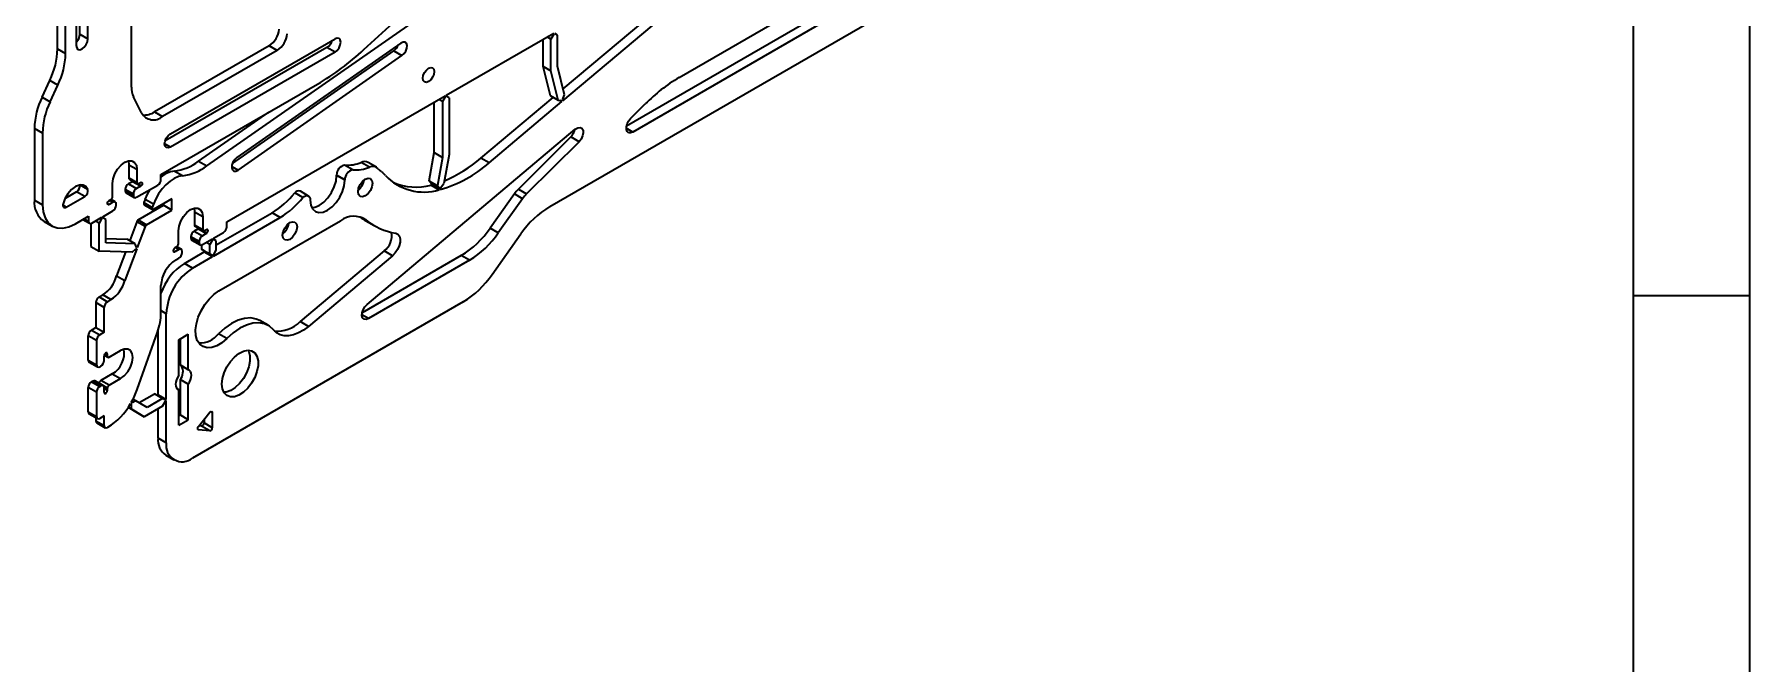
# Model space of a CAD drawing. Header units: millimetres. Extents: x 0 to 415, y 0 to 292.
# Drawn here: x 341.3 to 415, y 82.7 to 109.7 of the extents above; entities that cross this region are included whole.
import ezdxf

# ---------------------------------------------------------------- set-up
doc = ezdxf.new("R2010")
doc.units = ezdxf.units.MM

# ---------------------------------------------------------------- blocks, each defined once
blk = doc.blocks.new('SE65')
at = {"color": 7, "linetype": 'Continuous', "lineweight": 35}
for p, q in [((347.043, 105.375), (347.137, 105.451)), ((346.89, 105.023), (346.909, 105.143)), ((346.909, 104.924), (346.89, 105.023)), ((346.909, 105.143), (346.962, 105.267)), ((346.962, 104.863), (346.909, 104.924)), ((346.962, 105.267), (347.043, 105.375)), ((347.043, 104.847), (346.962, 104.863)), ((347.137, 104.88), (347.043, 104.847))]:
    blk.add_line(p, q, dxfattribs=at)
blk = doc.blocks.new('SE64')
blk.add_blockref('SE65', (0, 0))
blk = doc.blocks.new('SE67')
at = {"color": 7, "linetype": 'Continuous', "lineweight": 35}
for p, q in [((354.307, 109.569), (354.213, 109.536)), ((354.388, 109.553), (354.307, 109.569)), ((354.307, 109.041), (354.388, 109.149)), ((354.441, 109.492), (354.388, 109.553)), ((354.388, 109.149), (354.441, 109.273)), ((354.46, 109.393), (354.441, 109.492)), ((354.441, 109.273), (354.46, 109.393)), ((354.213, 108.964), (354.307, 109.041))]:
    blk.add_line(p, q, dxfattribs=at)
blk = doc.blocks.new('SE66')
blk.add_blockref('SE67', (0, 0))
blk = doc.blocks.new('SE85')
at = {"color": 7, "linetype": 'Continuous', "lineweight": 35}
for p, q in [((343.093, 109.246), (343.112, 109.148)), ((343.112, 109.148), (343.166, 109.086)), ((343.246, 109.07), (343.341, 109.103)), ((343.341, 109.103), (343.436, 109.18)), ((343.436, 109.18), (343.516, 109.288)), ((343.516, 109.288), (343.57, 109.412)), ((343.57, 109.412), (343.588, 109.532)), ((343.166, 109.086), (343.246, 109.07))]:
    blk.add_line(p, q, dxfattribs=at)
blk = doc.blocks.new('SE84')
blk.add_blockref('SE85', (0, 0))
blk = doc.blocks.new('SE93')
at = {"color": 7, "linetype": 'Continuous', "lineweight": 35}
for p, q in [((343.229, 103.255), (343.058, 103.187)), ((343.385, 103.255), (343.229, 103.255)), ((343.509, 103.188), (343.385, 103.255)), ((342.607, 102.667), (342.525, 102.443)), ((342.732, 102.878), (342.607, 102.667)), ((342.887, 103.057), (342.732, 102.878)), ((343.058, 103.187), (342.887, 103.057)), ((343.591, 103.059), (343.509, 103.188))]:
    blk.add_line(p, q, dxfattribs=at)
blk = doc.blocks.new('SE92')
blk.add_blockref('SE93', (0, 0))
blk = doc.blocks.new('SE95')
at = {"color": 7, "linetype": 'Continuous', "lineweight": 35}
for p, q in [((342.525, 102.443), (342.517, 102.401)), ((342.517, 102.401), (342.518, 102.362)), ((342.518, 102.362), (342.527, 102.33)), ((342.527, 102.33), (342.543, 102.305)), ((342.543, 102.305), (342.565, 102.289)), ((342.565, 102.289), (342.593, 102.283)), ((342.593, 102.283), (342.625, 102.288)), ((342.625, 102.288), (342.658, 102.302))]:
    blk.add_line(p, q, dxfattribs=at)
blk = doc.blocks.new('SE94')
blk.add_blockref('SE95', (0, 0))
blk = doc.blocks.new('SE139')
at = {"color": 7, "linetype": 'Continuous', "lineweight": 35}
for p, q in [((351.96, 101.099), (351.984, 101.25)), ((351.984, 100.975), (351.96, 101.099)), ((351.984, 101.25), (352.051, 101.406)), ((352.051, 101.406), (352.152, 101.542)), ((352.152, 101.542), (352.271, 101.638)), ((352.271, 101.638), (352.391, 101.679)), ((352.391, 101.016), (352.271, 100.919)), ((352.391, 101.679), (352.491, 101.66)), ((352.491, 101.152), (352.391, 101.016)), ((352.491, 101.66), (352.559, 101.582)), ((352.559, 101.307), (352.491, 101.152)), ((352.559, 101.582), (352.583, 101.458)), ((352.583, 101.458), (352.559, 101.307)), ((352.051, 100.898), (351.984, 100.975)), ((352.152, 100.878), (352.051, 100.898)), ((352.271, 100.919), (352.152, 100.878))]:
    blk.add_line(p, q, dxfattribs=at)
blk = doc.blocks.new('SE138')
blk.add_blockref('SE139', (0, 0))
blk = doc.blocks.new('SE141')
at = {"color": 7, "linetype": 'Continuous', "lineweight": 35}
for p, q in [((355.224, 103.121), (355.292, 103.276)), ((355.292, 103.276), (355.393, 103.413)), ((355.393, 103.413), (355.512, 103.509)), ((355.512, 103.509), (355.631, 103.55)), ((355.631, 103.55), (355.732, 103.53)), ((355.732, 103.53), (355.799, 103.453)), ((355.799, 103.453), (355.823, 103.329)), ((355.823, 103.329), (355.799, 103.178)), ((355.201, 102.97), (355.224, 103.121)), ((355.224, 102.846), (355.201, 102.97)), ((355.292, 102.768), (355.224, 102.846)), ((355.393, 102.749), (355.292, 102.768)), ((355.512, 102.79), (355.393, 102.749)), ((355.631, 102.886), (355.512, 102.79)), ((355.732, 103.022), (355.631, 102.886)), ((355.799, 103.178), (355.732, 103.022))]:
    blk.add_line(p, q, dxfattribs=at)
blk = doc.blocks.new('SE140')
blk.add_blockref('SE141', (0, 0))
blk = doc.blocks.new('SE147')
at = {"color": 7, "linetype": 'Continuous', "lineweight": 35}
for p, q in [((366.731, 105.755), (366.764, 105.881)), ((366.731, 105.642), (366.731, 105.755)), ((366.764, 105.554), (366.731, 105.642)), ((366.764, 105.881), (366.827, 106.004)), ((366.827, 105.504), (366.764, 105.554)), ((366.827, 106.004), (366.912, 106.11)), ((366.912, 105.496), (366.827, 105.504)), ((367.009, 105.532), (366.912, 105.496))]:
    blk.add_line(p, q, dxfattribs=at)
blk = doc.blocks.new('SE146')
blk.add_blockref('SE147', (0, 0))
blk = doc.blocks.new('SE149')
at = {"color": 7, "linetype": 'Continuous', "lineweight": 35}
for p, q in [((364.538, 105.65), (364.644, 105.716)), ((364.644, 105.716), (364.743, 105.732)), ((364.743, 105.732), (364.823, 105.698)), ((364.823, 105.698), (364.872, 105.617)), ((364.882, 105.501), (364.853, 105.366)), ((364.872, 105.617), (364.882, 105.501)), ((364.788, 105.232), (364.697, 105.117)), ((364.853, 105.366), (364.788, 105.232))]:
    blk.add_line(p, q, dxfattribs=at)
blk = doc.blocks.new('SE148')
blk.add_blockref('SE149', (0, 0))
blk = doc.blocks.new('SE151')
at = {"color": 7, "linetype": 'Continuous', "lineweight": 35}
for p, q in [((355.494, 98.021), (355.588, 98.123)), ((355.37, 97.642), (355.377, 97.764)), ((355.4, 97.545), (355.37, 97.642)), ((355.377, 97.764), (355.42, 97.896)), ((355.462, 97.488), (355.4, 97.545)), ((355.42, 97.896), (355.494, 98.021)), ((355.55, 97.477), (355.462, 97.488)), ((355.651, 97.514), (355.55, 97.477))]:
    blk.add_line(p, q, dxfattribs=at)
blk = doc.blocks.new('SE150')
blk.add_blockref('SE151', (0, 0))
blk = doc.blocks.new('SE163')
at = {"color": 7, "linetype": 'Continuous', "lineweight": 35}
for p, q in [((347.963, 95.285), (347.907, 95.315)), ((348.006, 95.234), (347.963, 95.285)), ((348.032, 95.165), (348.006, 95.234)), ((348.041, 95.08), (348.032, 95.165)), ((347.907, 94.691), (347.963, 94.786)), ((347.963, 94.786), (348.006, 94.886)), ((348.006, 94.886), (348.032, 94.986)), ((348.032, 94.986), (348.041, 95.08))]:
    blk.add_line(p, q, dxfattribs=at)
blk = doc.blocks.new('SE162')
blk.add_blockref('SE163', (0, 0))
blk = doc.blocks.new('SE165')
at = {"color": 7, "linetype": 'Continuous', "lineweight": 35}
for p, q in [((347.371, 94.783), (347.362, 94.689)), ((347.362, 94.689), (347.371, 94.604)), ((347.398, 94.883), (347.371, 94.783)), ((347.371, 94.604), (347.398, 94.535)), ((347.44, 94.984), (347.398, 94.883)), ((347.398, 94.535), (347.44, 94.484)), ((347.497, 95.078), (347.44, 94.984)), ((347.44, 94.484), (347.497, 94.454))]:
    blk.add_line(p, q, dxfattribs=at)
blk = doc.blocks.new('SE164')
blk.add_blockref('SE165', (0, 0))
blk = doc.blocks.new('SE173')
at = {"color": 7, "linetype": 'Continuous', "lineweight": 35}
for p, q in [((356.82, 101.184), (356.913, 101.144)), ((356.913, 101.144), (356.978, 101.06)), ((356.978, 101.06), (357.01, 100.941)), ((356.799, 100.335), (356.684, 100.217)), ((356.897, 100.48), (356.799, 100.335)), ((356.968, 100.638), (356.897, 100.48)), ((357.007, 100.796), (356.968, 100.638)), ((357.01, 100.941), (357.007, 100.796))]:
    blk.add_line(p, q, dxfattribs=at)
blk = doc.blocks.new('SE172')
blk.add_blockref('SE173', (0, 0))
blk = doc.blocks.new('SE175')
at = {"color": 7, "linetype": 'Continuous', "lineweight": 35}
for p, q in [((348.455, 97.848), (348.612, 98.112)), ((348.612, 98.112), (348.798, 98.349)), ((348.798, 98.349), (349.004, 98.548)), ((349.004, 98.548), (349.22, 98.7)), ((348.255, 97.29), (348.334, 97.569)), ((348.334, 97.569), (348.455, 97.848)), ((348.222, 97.023), (348.255, 97.29)), ((348.236, 96.78), (348.222, 97.023)), ((348.296, 96.574), (348.236, 96.78)), ((348.4, 96.414), (348.296, 96.574)), ((349.558, 96.657), (349.347, 96.476)), ((348.543, 96.308), (348.4, 96.414)), ((348.718, 96.26), (348.543, 96.308)), ((348.917, 96.273), (348.718, 96.26)), ((349.13, 96.346), (348.917, 96.273)), ((349.347, 96.476), (349.13, 96.346))]:
    blk.add_line(p, q, dxfattribs=at)
blk = doc.blocks.new('SE174')
blk.add_blockref('SE175', (0, 0))
blk = doc.blocks.new('SE177')
at = {"color": 7, "linetype": 'Continuous', "lineweight": 35}
for p, q in [((350.682, 97.316), (350.404, 97.236)), ((350.943, 97.335), (350.682, 97.316)), ((351.182, 97.291), (350.943, 97.335)), ((349.834, 96.902), (349.558, 96.657)), ((350.119, 97.097), (349.834, 96.902)), ((350.404, 97.236), (350.119, 97.097)), ((351.391, 97.187), (351.182, 97.291)), ((351.565, 97.024), (351.391, 97.187))]:
    blk.add_line(p, q, dxfattribs=at)
blk = doc.blocks.new('SE176')
blk.add_blockref('SE177', (0, 0))
blk = doc.blocks.new('SE179')
at = {"color": 7, "linetype": 'Continuous', "lineweight": 35}
for p, q in [((351.695, 96.899), (351.565, 97.024)), ((351.85, 96.813), (351.695, 96.899)), ((352.027, 96.77), (351.85, 96.813)), ((352.22, 96.769), (352.027, 96.77)), ((352.427, 96.811), (352.22, 96.769)), ((352.641, 96.895), (352.427, 96.811)), ((352.858, 97.019), (352.641, 96.895)), ((353.073, 97.18), (352.858, 97.019))]:
    blk.add_line(p, q, dxfattribs=at)
blk = doc.blocks.new('SE178')
blk.add_blockref('SE179', (0, 0))
blk = doc.blocks.new('SE181')
at = {"color": 7, "linetype": 'Continuous', "lineweight": 35}
for p, q in [((349.716, 95.663), (349.893, 95.861)), ((349.893, 95.861), (350.084, 96.013)), ((350.084, 96.013), (350.279, 96.112)), ((350.279, 96.112), (350.464, 96.149)), ((350.464, 96.149), (350.629, 96.123)), ((350.629, 96.123), (350.762, 96.036)), ((350.762, 96.036), (350.856, 95.893)), ((350.856, 95.893), (350.905, 95.703)), ((349.38, 94.934), (349.452, 95.184)), ((349.452, 95.184), (349.566, 95.433)), ((349.566, 95.433), (349.716, 95.663)), ((350.856, 95.232), (350.762, 94.98)), ((350.905, 95.478), (350.856, 95.232)), ((350.905, 95.703), (350.905, 95.478)), ((349.355, 94.696), (349.38, 94.934)), ((349.38, 94.487), (349.355, 94.696)), ((349.452, 94.319), (349.38, 94.487)), ((350.279, 94.347), (350.084, 94.22)), ((350.464, 94.524), (350.279, 94.347)), ((350.629, 94.739), (350.464, 94.524)), ((350.762, 94.98), (350.629, 94.739)), ((349.566, 94.203), (349.452, 94.319)), ((349.716, 94.146), (349.566, 94.203)), ((349.893, 94.152), (349.716, 94.146)), ((350.084, 94.22), (349.893, 94.152))]:
    blk.add_line(p, q, dxfattribs=at)
blk = doc.blocks.new('SE180')
blk.add_blockref('SE181', (0, 0))
blk = doc.blocks.new('SE187')
at = {"color": 7, "linetype": 'Continuous', "lineweight": 35}
for p, q in [((348.33, 92.856), (348.345, 92.877)), ((348.31, 92.786), (348.312, 92.808)), ((348.312, 92.766), (348.31, 92.786)), ((348.312, 92.808), (348.319, 92.832)), ((348.319, 92.751), (348.312, 92.766)), ((348.319, 92.832), (348.33, 92.856)), ((348.33, 92.74), (348.319, 92.751)), ((348.345, 92.736), (348.33, 92.74))]:
    blk.add_line(p, q, dxfattribs=at)
blk = doc.blocks.new('SE186')
blk.add_blockref('SE187', (0, 0))
blk = doc.blocks.new('SE189')
at = {"color": 7, "linetype": 'Continuous', "lineweight": 35}
for p, q in [((348.835, 93.486), (348.852, 93.504)), ((348.852, 93.504), (348.87, 93.518)), ((348.87, 93.518), (348.889, 93.526)), ((348.889, 93.526), (348.906, 93.527)), ((348.906, 93.527), (348.92, 93.523)), ((348.92, 93.523), (348.931, 93.512)), ((348.931, 93.512), (348.939, 93.497)), ((348.939, 93.497), (348.941, 93.477))]:
    blk.add_line(p, q, dxfattribs=at)
blk = doc.blocks.new('SE188')
blk.add_blockref('SE189', (0, 0))
blk = doc.blocks.new('SE203')
at = {"color": 7, "linetype": 'Continuous', "lineweight": 35}
for p, q in [((357.134, 109.399), (357.038, 109.354)), ((357.219, 109.396), (357.134, 109.399)), ((357.281, 109.346), (357.219, 109.396)), ((357.256, 109.015), (357.301, 109.14)), ((357.309, 109.256), (357.281, 109.346)), ((357.301, 109.14), (357.309, 109.256)), ((357.089, 108.815), (357.181, 108.901)), ((357.181, 108.901), (357.256, 109.015))]:
    blk.add_line(p, q, dxfattribs=at)
blk = doc.blocks.new('SE202')
blk.add_blockref('SE203', (0, 0))
blk = doc.blocks.new('SE205')
at = {"color": 7, "linetype": 'Continuous', "lineweight": 35}
for p, q in [((349.782, 104.114), (349.773, 103.998)), ((349.773, 103.998), (349.801, 103.907)), ((349.827, 104.238), (349.782, 104.114)), ((349.901, 104.352), (349.827, 104.238)), ((349.993, 104.439), (349.901, 104.352)), ((349.801, 103.907), (349.863, 103.857)), ((349.863, 103.857), (349.948, 103.855)), ((349.948, 103.855), (350.044, 103.9))]:
    blk.add_line(p, q, dxfattribs=at)
blk = doc.blocks.new('SE204')
blk.add_blockref('SE205', (0, 0))
blk = doc.blocks.new('SE253')
at = {"color": 7, "linetype": 'Continuous', "lineweight": 35}
for p, q in [((357.985, 107.843), (358.004, 107.964)), ((358.004, 107.745), (357.985, 107.843)), ((358.004, 107.964), (358.058, 108.087)), ((358.058, 107.683), (358.004, 107.745)), ((358.058, 108.087), (358.138, 108.196)), ((358.138, 107.668), (358.058, 107.683)), ((358.138, 108.196), (358.233, 108.272)), ((358.233, 107.7), (358.138, 107.668)), ((358.233, 108.272), (358.327, 108.305)), ((358.327, 107.777), (358.233, 107.7)), ((358.327, 108.305), (358.408, 108.289)), ((358.408, 107.885), (358.327, 107.777)), ((358.408, 108.289), (358.461, 108.228)), ((358.461, 108.009), (358.408, 107.885)), ((358.461, 108.228), (358.48, 108.129)), ((358.48, 108.129), (358.461, 108.009))]:
    blk.add_line(p, q, dxfattribs=at)
blk = doc.blocks.new('SE252')
blk.add_blockref('SE253', (0, 0))
blk = doc.blocks.new('SE297')
at = {"color": 7, "linetype": 'Continuous', "lineweight": 35}
for p, q in [((352.833, 102.716), (352.89, 102.758)), ((352.89, 102.758), (352.947, 102.786)), ((352.947, 102.786), (353.002, 102.798)), ((353.002, 102.798), (353.051, 102.793)), ((353.051, 102.793), (353.092, 102.771)), ((353.092, 102.771), (353.123, 102.733)), ((353.123, 102.733), (353.143, 102.682)), ((353.143, 102.682), (353.149, 102.62))]:
    blk.add_line(p, q, dxfattribs=at)
blk = doc.blocks.new('SE296')
blk.add_blockref('SE297', (0, 0))
blk = doc.blocks.new('SE299')
at = {"color": 7, "linetype": 'Continuous', "lineweight": 35}
for p, q in [((354.535, 102.973), (354.609, 103.223)), ((354.609, 103.223), (354.634, 103.459)), ((353.149, 102.602), (353.174, 102.395)), ((354.084, 102.313), (354.263, 102.502)), ((354.263, 102.502), (354.417, 102.727)), ((354.417, 102.727), (354.535, 102.973)), ((353.174, 102.395), (353.249, 102.231)), ((353.249, 102.231), (353.367, 102.121)), ((353.367, 102.121), (353.52, 102.074)), ((353.52, 102.074), (353.699, 102.092)), ((353.699, 102.092), (353.892, 102.173)), ((353.892, 102.173), (354.084, 102.313))]:
    blk.add_line(p, q, dxfattribs=at)
blk = doc.blocks.new('SE298')
blk.add_blockref('SE299', (0, 0))
blk = doc.blocks.new('SE307')
at = {"color": 7, "linetype": 'Continuous', "lineweight": 35}
for p, q in [((348.71, 101.341), (348.687, 101.332)), ((348.731, 101.34), (348.71, 101.341)), ((348.717, 101.194), (348.736, 101.221)), ((348.747, 101.328), (348.731, 101.34)), ((348.736, 101.221), (348.75, 101.251)), ((348.756, 101.308), (348.747, 101.328)), ((348.75, 101.251), (348.757, 101.282)), ((348.757, 101.282), (348.756, 101.308))]:
    blk.add_line(p, q, dxfattribs=at)
blk = doc.blocks.new('SE306')
blk.add_blockref('SE307', (0, 0))
blk = doc.blocks.new('SE309')
at = {"color": 7, "linetype": 'Continuous', "lineweight": 35}
for p, q in [((347.585, 101.704), (347.7, 101.905)), ((347.7, 101.905), (347.846, 102.075)), ((347.846, 102.075), (348.008, 102.198)), ((348.008, 102.198), (348.17, 102.262)), ((348.17, 102.262), (348.315, 102.26)), ((348.315, 102.26), (348.431, 102.193)), ((348.431, 102.193), (348.506, 102.068)), ((348.506, 102.068), (348.531, 101.896)), ((347.485, 101.292), (347.51, 101.493)), ((347.51, 101.493), (347.585, 101.704))]:
    blk.add_line(p, q, dxfattribs=at)
blk = doc.blocks.new('SE308')
blk.add_blockref('SE309', (0, 0))
blk = doc.blocks.new('SE311')
at = {"color": 7, "linetype": 'Continuous', "lineweight": 35}
for p, q in [((347.26, 100.445), (347.259, 100.417)), ((347.259, 100.417), (347.266, 100.394)), ((347.269, 100.475), (347.26, 100.445)), ((347.266, 100.394), (347.279, 100.38)), ((347.285, 100.505), (347.269, 100.475)), ((347.279, 100.38), (347.299, 100.376)), ((347.306, 100.53), (347.285, 100.505)), ((347.329, 100.549), (347.306, 100.53))]:
    blk.add_line(p, q, dxfattribs=at)
blk = doc.blocks.new('SE310')
blk.add_blockref('SE311', (0, 0))
blk = doc.blocks.new('SE331')
at = {"color": 7, "linetype": 'Continuous', "lineweight": 35}
for p, q in [((346.35, 102.27), (346.348, 102.248)), ((346.348, 102.248), (346.351, 102.228)), ((346.357, 102.293), (346.35, 102.27)), ((346.351, 102.228), (346.358, 102.213)), ((346.358, 102.213), (346.369, 102.203)), ((346.369, 102.203), (346.384, 102.198)), ((346.384, 102.198), (346.4, 102.2)), ((346.4, 102.2), (346.419, 102.208))]:
    blk.add_line(p, q, dxfattribs=at)
blk = doc.blocks.new('SE330')
blk.add_blockref('SE331', (0, 0))
blk = doc.blocks.new('SE333')
at = {"color": 7, "linetype": 'Continuous', "lineweight": 35}
for p, q in [((346.949, 103.268), (346.784, 103.086)), ((347.125, 103.42), (346.949, 103.268)), ((347.306, 103.536), (347.125, 103.42)), ((347.486, 103.614), (347.306, 103.536)), ((347.659, 103.65), (347.486, 103.614)), ((346.508, 102.658), (346.406, 102.425)), ((346.635, 102.88), (346.508, 102.658)), ((346.784, 103.086), (346.635, 102.88))]:
    blk.add_line(p, q, dxfattribs=at)
blk = doc.blocks.new('SE332')
blk.add_blockref('SE333', (0, 0))
blk = doc.blocks.new('SE335')
at = {"color": 7, "linetype": 'Continuous', "lineweight": 35}
for p, q in [((345.858, 103.366), (345.882, 103.375)), ((345.882, 103.375), (345.902, 103.373)), ((345.908, 103.255), (345.888, 103.228)), ((345.902, 103.373), (345.918, 103.362)), ((345.922, 103.285), (345.908, 103.255)), ((345.918, 103.362), (345.927, 103.342)), ((345.928, 103.315), (345.922, 103.285)), ((345.927, 103.342), (345.928, 103.315))]:
    blk.add_line(p, q, dxfattribs=at)
blk = doc.blocks.new('SE334')
blk.add_blockref('SE335', (0, 0))
blk = doc.blocks.new('SE337')
at = {"color": 7, "linetype": 'Continuous', "lineweight": 35}
for p, q in [((344.756, 103.738), (344.872, 103.938)), ((344.872, 103.938), (345.018, 104.108)), ((345.018, 104.108), (345.179, 104.231)), ((345.179, 104.231), (345.341, 104.295)), ((345.341, 104.295), (345.487, 104.294)), ((345.487, 104.294), (345.603, 104.227)), ((345.603, 104.227), (345.677, 104.101)), ((345.677, 104.101), (345.703, 103.929)), ((344.656, 103.325), (344.682, 103.527)), ((344.682, 103.527), (344.756, 103.738))]:
    blk.add_line(p, q, dxfattribs=at)
blk = doc.blocks.new('SE336')
blk.add_blockref('SE337', (0, 0))
blk = doc.blocks.new('SE339')
at = {"color": 7, "linetype": 'Continuous', "lineweight": 35}
for p, q in [((344.43, 102.45), (344.432, 102.478)), ((344.432, 102.478), (344.441, 102.509)), ((344.441, 102.509), (344.456, 102.539)), ((344.456, 102.539), (344.477, 102.564)), ((344.477, 102.564), (344.501, 102.582)), ((344.437, 102.428), (344.43, 102.45)), ((344.451, 102.414), (344.437, 102.428)), ((344.471, 102.409), (344.451, 102.414))]:
    blk.add_line(p, q, dxfattribs=at)
blk = doc.blocks.new('SE338')
blk.add_blockref('SE339', (0, 0))
blk = doc.blocks.new('SE437')
at = {"color": 7, "linetype": 'Continuous', "lineweight": 35}
for p, q in [((344.398, 94.337), (344.416, 94.366)), ((344.416, 94.366), (344.427, 94.396)), ((344.427, 94.396), (344.431, 94.426)), ((344.297, 94.313), (344.31, 94.298)), ((344.31, 94.298), (344.33, 94.293)), ((344.33, 94.293), (344.352, 94.299)), ((344.352, 94.299), (344.376, 94.314)), ((344.376, 94.314), (344.398, 94.337))]:
    blk.add_line(p, q, dxfattribs=at)
blk = doc.blocks.new('SE436')
blk.add_blockref('SE437', (0, 0))
blk = doc.blocks.new('SE439')
at = {"color": 7, "linetype": 'Continuous', "lineweight": 35}
for p, q in [((345.159, 96.204), (344.997, 96.14)), ((345.305, 96.202), (345.159, 96.204)), ((345.42, 96.136), (345.305, 96.202)), ((345.495, 96.01), (345.42, 96.136)), ((345.52, 95.838), (345.495, 96.01)), ((345.495, 95.637), (345.52, 95.838)), ((345.159, 95.055), (345.305, 95.225)), ((345.305, 95.225), (345.42, 95.425)), ((345.42, 95.425), (345.495, 95.637)), ((344.997, 94.932), (345.159, 95.055))]:
    blk.add_line(p, q, dxfattribs=at)
blk = doc.blocks.new('SE438')
blk.add_blockref('SE439', (0, 0))
blk = doc.blocks.new('SE441')
at = {"color": 7, "linetype": 'Continuous', "lineweight": 35}
for p, q in [((344.31, 95.981), (344.297, 95.95)), ((344.33, 96.008), (344.31, 95.981)), ((344.352, 96.029), (344.33, 96.008)), ((344.376, 96.041), (344.352, 96.029)), ((344.398, 96.043), (344.376, 96.041)), ((344.416, 96.035), (344.398, 96.043)), ((344.427, 96.018), (344.416, 96.035)), ((344.431, 95.993), (344.427, 96.018))]:
    blk.add_line(p, q, dxfattribs=at)
blk = doc.blocks.new('SE440')
blk.add_blockref('SE441', (0, 0))
blk = doc.blocks.new('SE443')
at = {"color": 7, "linetype": 'Continuous', "lineweight": 35}
for p, q in [((341.644, 102.403), (341.671, 102.1)), ((341.671, 102.1), (341.752, 101.84)), ((341.752, 101.84), (341.882, 101.633)), ((341.882, 101.633), (342.058, 101.487)), ((342.058, 101.487), (342.272, 101.408)), ((342.272, 101.408), (342.517, 101.398)), ((342.517, 101.398), (342.782, 101.458)), ((342.782, 101.458), (343.058, 101.586))]:
    blk.add_line(p, q, dxfattribs=at)
blk = doc.blocks.new('SE442')
blk.add_blockref('SE443', (0, 0))
blk = doc.blocks.new('SE471')
at = {"color": 7, "linetype": 'Continuous', "lineweight": 35}
for p, q in [((346.053, 102.63), (346.154, 102.862)), ((346.154, 102.862), (346.268, 103.064))]:
    blk.add_line(p, q, dxfattribs=at)
blk = doc.blocks.new('SE470')
blk.add_blockref('SE471', (0, 0))
blk = doc.blocks.new('SE479')
at = {"color": 7, "linetype": 'Continuous', "lineweight": 35}
for p, q in [((349.766, 97.301), (349.481, 97.106)), ((350.051, 97.44), (349.766, 97.301)), ((350.328, 97.52), (350.051, 97.44)), ((350.59, 97.539), (350.328, 97.52)), ((350.829, 97.495), (350.59, 97.539)), ((350.98, 97.428), (350.829, 97.495)), ((349.481, 97.106), (349.205, 96.861))]:
    blk.add_line(p, q, dxfattribs=at)
blk = doc.blocks.new('SE478')
blk.add_blockref('SE479', (0, 0))
blk = doc.blocks.new('SE481')
at = {"color": 7, "linetype": 'Continuous', "lineweight": 35}
for p, q in [((354.181, 103.177), (354.255, 103.427)), ((354.255, 103.427), (354.281, 103.663)), ((353.538, 102.377), (353.73, 102.517)), ((353.73, 102.517), (353.909, 102.706)), ((353.909, 102.706), (354.063, 102.932)), ((354.063, 102.932), (354.181, 103.177)), ((353.221, 102.276), (353.346, 102.296)), ((353.346, 102.296), (353.538, 102.377))]:
    blk.add_line(p, q, dxfattribs=at)
blk = doc.blocks.new('SE480')
blk.add_blockref('SE481', (0, 0))
blk = doc.blocks.new('SE483')
at = {"color": 7, "linetype": 'Continuous', "lineweight": 35}
for p, q in [((350.477, 96.149), (350.503, 96.097)), ((350.503, 96.097), (350.551, 95.907)), ((350.551, 95.907), (350.551, 95.682)), ((350.409, 95.185), (350.275, 94.943)), ((350.503, 95.436), (350.409, 95.185)), ((350.551, 95.682), (350.503, 95.436)), ((349.539, 94.356), (349.436, 94.345)), ((349.731, 94.425), (349.539, 94.356)), ((349.925, 94.551), (349.731, 94.425)), ((350.111, 94.728), (349.925, 94.551)), ((350.275, 94.943), (350.111, 94.728))]:
    blk.add_line(p, q, dxfattribs=at)
blk = doc.blocks.new('SE482')
blk.add_blockref('SE483', (0, 0))

msp = doc.modelspace()

# ---------------------------------------------------------------- linework, layer by layer
at = {"color": 7, "linetype": 'Continuous', "lineweight": 35}
for p, q in [((415, 5), (415, 292)), ((410, 287), (410, 60)), ((342.2874, 109.1013), (342.2874, 115.1668)), ((343.0935, 115.1525), (343.0935, 109.2462)), ((343.242, 109.732), (343.242, 115.5001)), ((343.5885, 109.5319), (343.5885, 115.4382)), ((342.6339, 108.9012), (342.6339, 114.9667)), ((345.4623, 107.4671), (345.4623, 113.4706)), ((364.0159, 107.3856), (369.6425, 112.1165)), ((355.4519, 109.0736), (358.2381, 111.6298)), ((363.4363, 102.3267), (379.6882, 111.7087)), ((364.0016, 106.8722), (369.9961, 111.9124)), ((348.7056, 104.0741), (358.1396, 110.6562)), ((375.7476, 110.9852), (366.7353, 105.7825)), ((376.1012, 110.7811), (367.0092, 105.5324)), ((368.9948, 107.873), (374.1155, 110.8292)), ((342.2874, 109.1013), (342.6339, 108.9012)), ((343.242, 109.732), (343.5885, 109.5319)), ((351.3837, 109.2419), (346.4552, 106.3968)), ((353.8662, 109.1644), (346.9105, 105.149)), ((347.1373, 105.4515), (354.2127, 109.536)), ((357.0377, 109.3538), (349.9931, 104.4387)), ((351.7301, 109.0419), (351.3837, 109.2419)), ((354.2127, 108.9644), (353.8662, 109.1644)), ((358.9943, 107.1194), (363.6122, 109.7853)), ((363.1385, 109.5118), (363.1385, 108.3602)), ((363.492, 109.5281), (363.3293, 109.622)), ((363.6122, 109.7363), (363.492, 109.5281)), ((363.492, 108.1561), (363.492, 109.5281)), ((363.7749, 109.6914), (363.6546, 109.7608)), ((363.7749, 108.3596), (363.7749, 109.6914)), ((351.7301, 109.0419), (346.8017, 106.1968)), ((354.2127, 108.9644), (347.1373, 104.8799)), ((349.8017, 104.1813), (356.7355, 109.019)), ((350.0444, 103.8998), (357.089, 108.8149)), ((356.7355, 109.019), (357.089, 108.8149)), ((363.1385, 108.3602), (363.492, 108.1561)), ((363.1385, 108.3602), (363.4506, 107.0994)), ((364.0785, 107.1329), (363.7749, 108.3596)), ((341.6261, 107.0368), (341.9587, 107.7524)), ((342.3052, 107.5524), (341.9587, 107.7524)), ((363.8041, 106.8953), (363.492, 108.1561)), ((341.6261, 107.0368), (341.9726, 106.8368)), ((341.9726, 106.8368), (342.3052, 107.5524)), ((345.8984, 106.3509), (345.5489, 107.0495)), ((346.7351, 103.7087), (353.4538, 107.5873)), ((349.5635, 101.6752), (358.9519, 107.095)), ((358.8317, 106.8378), (358.669, 106.9317)), ((358.9519, 107.046), (358.8317, 106.8378)), ((358.9094, 107.0705), (358.9519, 107.046)), ((358.9519, 107.095), (358.9519, 107.046)), ((358.9943, 107.1194), (358.9943, 107.0705)), ((359.1145, 107.001), (358.9943, 107.0705)), ((359.1145, 107.001), (359.1145, 104.5681)), ((360.4823, 104.4145), (363.5839, 107.0224)), ((363.4506, 107.0994), (363.8041, 106.8953)), ((363.8041, 106.8953), (363.9499, 106.8784)), ((363.9602, 106.8374), (363.874, 106.8872)), ((363.95, 106.8786), (363.9499, 106.8784)), ((363.9602, 106.8374), (363.95, 106.8786)), ((363.9912, 106.9143), (364.0785, 107.1329)), ((364.0016, 106.8722), (363.9912, 106.9143)), ((346.4552, 106.3968), (346.8017, 106.1968)), ((348.3521, 104.2782), (351.3746, 106.387)), ((358.4781, 104.6458), (358.4781, 106.8215)), ((358.8317, 106.8378), (358.8317, 104.4417)), ((360.8359, 104.2104), (363.9602, 106.8374)), ((366.9124, 106.1101), (367.5437, 106.7399)), ((341.6439, 105.488), (341.2974, 105.688)), ((341.2974, 105.688), (341.2974, 102.6027)), ((341.6439, 105.488), (341.6439, 102.4027)), ((355.5879, 98.1225), (364.5375, 105.6499)), ((367.0092, 105.5324), (366.7263, 105.6957)), ((347.1373, 104.8799), (346.8899, 105.0228)), ((364.3437, 105.3209), (362.0917, 103.0743)), ((364.6973, 105.1168), (362.4452, 102.8702)), ((364.6973, 105.1168), (364.3437, 105.3209)), ((345.3331, 104.2935), (345.3562, 104.1293)), ((345.3562, 104.1293), (345.7027, 103.9292)), ((345.3562, 104.1293), (345.3562, 103.5577)), ((345.7027, 103.9292), (345.7027, 103.3577)), ((348.3521, 104.2782), (348.7056, 104.0741)), ((349.7726, 104.0568), (350.0444, 103.8998)), ((354.9809, 103.9074), (354.6273, 104.1115)), ((355.6903, 104.0211), (355.3367, 104.2252)), ((355.9957, 104.0153), (355.6422, 104.2194)), ((358.2633, 103.4358), (358.4781, 104.6458)), ((358.4781, 104.6458), (358.8317, 104.4417)), ((358.8317, 104.4417), (358.6169, 103.2317)), ((359.1145, 104.5681), (358.8926, 103.3181)), ((360.8359, 104.2104), (360.4823, 104.4145)), ((343.5915, 103.059), (343.2466, 103.2581)), ((344.6562, 102.7535), (344.6562, 103.3251)), ((345.5047, 103.3984), (345.3421, 103.3046)), ((345.3421, 103.3046), (345.6886, 103.1045)), ((345.3562, 103.5577), (345.7027, 103.3577)), ((345.3769, 103.5119), (345.7234, 103.3119)), ((345.8512, 103.1984), (345.5047, 103.3984)), ((345.6886, 102.7289), (346.5937, 103.2514)), ((345.8512, 103.1984), (345.6886, 103.1045)), ((345.7495, 103.3078), (345.8884, 103.2277)), ((345.7734, 103.3168), (345.8583, 103.3658)), ((346.7351, 103.4964), (346.7351, 103.7087)), ((347.659, 103.6503), (347.3055, 103.8544)), ((354.6341, 103.4765), (354.2806, 103.6806)), ((354.2806, 103.6633), (354.2806, 103.6806)), ((354.6341, 103.4592), (354.2806, 103.6633)), ((354.6341, 103.4592), (354.6341, 103.4765)), ((356.1604, 103.8621), (356.1453, 103.8708)), ((356.3832, 103.6621), (356.285, 103.7686)), ((358.2633, 103.4358), (358.6169, 103.2317)), ((358.3508, 103.3255), (358.2633, 103.4358)), ((358.3508, 103.3255), (358.3379, 103.2539)), ((358.3379, 103.2539), (358.6914, 103.0498)), ((358.7043, 103.1214), (358.3508, 103.3255)), ((358.6169, 103.2317), (358.7043, 103.1214)), ((358.7487, 103.1306), (358.8926, 103.3181)), ((341.2974, 102.6027), (341.6439, 102.4027)), ((343.1116, 102.9643), (342.6109, 102.6753)), ((342.6581, 102.3025), (343.4581, 102.7643)), ((343.4581, 102.7643), (343.1116, 102.9643)), ((344.5077, 102.4228), (344.4302, 102.4676)), ((344.5006, 102.5821), (344.5855, 102.631)), ((344.6703, 102.5167), (344.5077, 102.4228)), ((344.6703, 102.5167), (344.5289, 102.5984)), ((344.7703, 102.5266), (344.5874, 102.6322)), ((345.5471, 102.8596), (345.2007, 103.0596)), ((345.2007, 103.0596), (345.2007, 103.0106)), ((345.2007, 103.0106), (345.5471, 102.8106)), ((345.2421, 102.919), (345.5886, 102.719)), ((345.5471, 102.8596), (345.5471, 102.8106)), ((346.0525, 102.6295), (346.0031, 102.4974)), ((346.0031, 102.4974), (346.3567, 102.2933)), ((346.4061, 102.4254), (346.0525, 102.6295)), ((347.2007, 102.6595), (346.4186, 102.208)), ((346.8471, 102.3818), (346.8471, 102.4554)), ((347.2007, 102.1777), (347.2007, 102.6595)), ((352.8334, 102.7157), (352.4799, 102.9198)), ((353.0761, 102.7818), (352.7226, 102.9859)), ((353.1492, 102.6202), (353.1492, 102.602)), ((358.7043, 103.1214), (358.6914, 103.0498)), ((358.7448, 103.1294), (358.7322, 103.0597)), ((358.7487, 103.1306), (358.7448, 103.1294)), ((361.9204, 102.8708), (360.8765, 101.4004)), ((362.2739, 102.6667), (361.2301, 101.1963)), ((362.2739, 102.6667), (361.9204, 102.8708)), ((362.0917, 103.0743), (362.4452, 102.8702)), ((342.6581, 102.3025), (342.5167, 102.3841)), ((343.0581, 101.586), (343.6238, 101.9126)), ((343.3813, 101.7726), (343.6652, 101.6087)), ((343.4399, 101.8064), (343.6238, 101.7003)), ((343.6238, 101.9126), (343.6238, 101.7003)), ((343.7652, 101.6186), (344.1966, 101.8676)), ((344.1966, 101.8241), (344.0764, 101.6159)), ((344.1966, 101.8241), (344.1589, 101.8459)), ((344.1966, 101.8676), (344.1966, 101.8241)), ((344.239, 101.8921), (344.6703, 102.1411)), ((344.239, 101.8921), (344.239, 101.8486)), ((344.3592, 101.7792), (344.239, 101.8486)), ((344.3592, 100.7656), (344.3592, 101.7792)), ((344.4705, 102.4091), (344.4367, 102.4287)), ((344.8118, 102.3861), (344.8118, 102.4351)), ((345.7575, 101.7528), (346.8471, 102.3818)), ((345.7575, 101.7528), (346.1111, 101.5487)), ((346.015, 102.4071), (346.3686, 102.203)), ((346.1111, 101.5487), (347.2007, 102.1777)), ((346.4061, 102.4254), (346.3567, 102.2933)), ((347.2007, 102.1777), (346.8471, 102.3818)), ((348.1561, 102.2587), (348.1776, 102.0998)), ((348.1776, 102.0998), (348.5311, 101.8957)), ((348.1776, 102.0998), (348.1776, 101.5283)), ((348.5311, 101.8957), (348.5311, 101.3242)), ((348.9908, 100.2014), (351.8592, 101.8573)), ((349.111, 100.679), (351.5056, 102.0614)), ((349.2196, 98.7004), (354.4502, 101.72)), ((351.8592, 101.8573), (351.5056, 102.0614)), ((355.5385, 101.7581), (355.3532, 101.865)), ((355.5382, 101.7185), (355.8918, 101.5144)), ((341.7117, 101.687), (342.0582, 101.487)), ((343.7228, 101.6016), (343.7228, 100.6089)), ((344.0764, 101.6159), (343.9185, 101.7071)), ((344.0764, 100.4048), (344.0764, 101.6159)), ((345.6956, 101.6748), (345.3929, 100.8652)), ((346.0491, 101.4707), (345.6956, 101.6748)), ((346.0491, 101.4707), (345.7124, 100.57)), ((347.4846, 100.72), (347.4846, 101.2916)), ((348.3756, 100.8261), (348.022, 101.0302)), ((348.022, 101.0302), (348.022, 100.9812)), ((348.022, 100.9812), (348.3756, 100.7771)), ((348.3261, 101.369), (348.1634, 101.2751)), ((348.1634, 101.2751), (348.517, 101.071)), ((348.5311, 101.3242), (348.1776, 101.5283)), ((348.1983, 101.4825), (348.5519, 101.2784)), ((348.6796, 101.1649), (348.3261, 101.369)), ((348.6796, 101.1649), (348.517, 101.071)), ((348.5779, 101.2743), (348.7168, 101.1941)), ((348.6867, 101.3323), (348.6018, 101.2833)), ((348.9908, 100.9689), (349.4221, 101.2179)), ((349.5635, 101.4629), (349.5635, 101.6752)), ((361.2301, 101.1963), (360.8765, 101.4004)), ((360.96, 99.4073), (362.1969, 101.1496)), ((343.7228, 100.6089), (344.0764, 100.4048)), ((345.4971, 100.3641), (344.0764, 100.4048)), ((344.3592, 100.9595), (345.275, 100.9333)), ((345.6286, 100.7292), (344.3592, 100.7656)), ((345.2087, 100.3723), (344.8259, 99.3484)), ((345.692, 100.5153), (345.1795, 99.1443)), ((345.6286, 100.7292), (345.275, 100.9333)), ((345.4971, 100.3641), (345.6594, 100.5162)), ((345.6788, 100.5719), (345.6286, 100.7292)), ((345.6598, 100.5171), (345.6594, 100.5162)), ((345.6598, 100.5171), (345.692, 100.5153)), ((345.672, 100.5933), (345.7124, 100.57)), ((345.6788, 100.5719), (345.7124, 100.57)), ((347.3361, 100.3893), (347.2587, 100.434)), ((347.299, 100.3756), (347.2651, 100.3952)), ((347.4139, 100.5975), (347.3291, 100.5486)), ((347.4988, 100.4832), (347.3361, 100.3893)), ((347.4988, 100.4832), (347.3573, 100.5649)), ((347.5988, 100.4931), (347.4159, 100.5987)), ((347.6402, 100.3526), (347.6402, 100.4015)), ((347.7398, 99.8874), (348.5948, 100.381)), ((348.0635, 100.8896), (348.417, 100.6855)), ((348.3756, 100.8261), (348.3756, 100.7771)), ((348.4746, 100.6785), (348.4746, 100.4939)), ((348.4746, 100.4939), (348.8281, 100.2898)), ((348.5948, 100.4244), (348.4746, 100.4939)), ((348.517, 100.6954), (348.9483, 100.9444)), ((348.5948, 100.4244), (348.9483, 100.2203)), ((348.5948, 100.4244), (348.5948, 100.381)), ((348.5948, 100.381), (348.9483, 100.1769)), ((348.8281, 100.6928), (348.6702, 100.7839)), ((348.9483, 100.901), (348.8281, 100.6928)), ((348.8281, 100.2898), (348.8281, 100.6928)), ((348.8281, 100.2898), (348.9483, 100.2203)), ((348.9483, 100.901), (348.9107, 100.9227)), ((348.9483, 100.9444), (348.9483, 100.901)), ((348.9908, 100.9689), (348.9908, 100.9254)), ((349.111, 100.856), (348.9908, 100.9254)), ((348.9908, 100.2448), (349.111, 100.453)), ((348.9908, 100.2448), (348.9908, 100.2014)), ((349.111, 100.453), (349.111, 100.856)), ((356.3301, 100.4208), (352.719, 97.3836)), ((356.6836, 100.2167), (356.3301, 100.4208)), ((347.3715, 100.0341), (347.4988, 100.1076)), ((348.0934, 99.6833), (347.7398, 99.8874)), ((348.0934, 99.6833), (348.9483, 100.1769)), ((348.9483, 100.2203), (348.9483, 100.1769)), ((356.6836, 100.2167), (353.0726, 97.1795)), ((359.6371, 100.2232), (355.377, 97.764)), ((359.9906, 100.0191), (355.6509, 97.5139)), ((359.9906, 100.0191), (359.6371, 100.2232)), ((344.8259, 99.3484), (345.1795, 99.1443)), ((346.7351, 97.7604), (346.7351, 98.9319)), ((344.2899, 97.9939), (343.9364, 98.198)), ((343.9364, 98.198), (343.9364, 97.1283)), ((344.0778, 98.4429), (344.2311, 98.5314)), ((344.0778, 98.4429), (344.4313, 98.2388)), ((344.5846, 98.3273), (344.2311, 98.5314)), ((344.5846, 98.3273), (344.4313, 98.2388)), ((359.7206, 98.2302), (348.0934, 91.5179)), ((410, 98.5), (415, 98.5)), ((344.2899, 96.9242), (344.2899, 97.9939)), ((346.962, 97.7237), (346.7351, 97.8547)), ((346.962, 94.0298), (346.962, 97.7237)), ((351.3331, 97.2236), (350.9795, 97.4277)), ((353.0726, 97.1795), (352.719, 97.3836)), ((355.6509, 97.5139), (355.3681, 97.6772)), ((343.9646, 96.5731), (343.6111, 96.7772)), ((343.6111, 95.7321), (343.6111, 96.7772)), ((343.7525, 97.0222), (343.9364, 97.1283)), ((343.7525, 97.0222), (344.1061, 96.8181)), ((343.9364, 97.1283), (344.2899, 96.9242)), ((343.9646, 96.5731), (343.9646, 95.528)), ((344.2899, 96.9242), (344.1061, 96.8181)), ((345.7143, 94.4657), (346.5809, 96.93)), ((346.6084, 94.2339), (346.6084, 97.0119)), ((347.4966, 96.6034), (347.9067, 96.8401)), ((347.4966, 95.0785), (347.4966, 96.6034)), ((347.5531, 96.636), (347.5531, 95.5193)), ((347.9067, 95.3152), (347.9067, 96.8401)), ((349.5581, 96.6569), (349.2046, 96.861)), ((344.2899, 95.7157), (344.2899, 95.9035)), ((344.2942, 95.9407), (344.452, 95.8496)), ((344.4313, 95.8954), (344.304, 95.9688)), ((344.4313, 95.9933), (344.3606, 96.0342)), ((344.4313, 95.8954), (344.4313, 95.9933)), ((344.502, 95.8545), (344.997, 96.1403)), ((343.6111, 95.7321), (343.9646, 95.528)), ((343.6525, 95.6405), (344.0061, 95.4364)), ((344.1485, 95.4708), (344.1061, 95.4463)), ((344.6435, 95.1359), (344.1485, 94.8501)), ((344.6435, 95.1359), (344.997, 94.9318)), ((347.9067, 95.3152), (347.5531, 95.5193)), ((343.9646, 94.3521), (343.6111, 94.5562)), ((343.6111, 93.5111), (343.6111, 94.5562)), ((343.7525, 94.8012), (343.7949, 94.8257)), ((343.7525, 94.8012), (344.1061, 94.5971)), ((344.1485, 94.6216), (343.7949, 94.8257)), ((344.2485, 94.6315), (343.8949, 94.8356)), ((343.9646, 94.3521), (343.9646, 93.307)), ((344.1485, 94.6216), (344.1061, 94.5971)), ((344.502, 94.646), (344.1485, 94.8501)), ((344.4313, 94.5236), (344.2617, 94.6215)), ((344.2899, 94.3521), (344.2899, 94.5399)), ((344.4313, 94.4256), (344.2899, 94.5072)), ((344.4313, 94.4256), (344.4313, 94.5236)), ((344.502, 94.646), (344.997, 94.9318)), ((347.4966, 94.4538), (347.4312, 94.4916)), ((347.4966, 92.9289), (347.4966, 94.4538)), ((347.9067, 94.6906), (347.5531, 94.8947)), ((347.5531, 94.8947), (347.5531, 93.3698)), ((347.9067, 93.1657), (347.9067, 94.6906)), ((345.3305, 93.7036), (345.66, 93.4985)), ((345.4568, 93.641), (345.3354, 93.711)), ((345.428, 93.8576), (345.46, 93.8391)), ((345.4282, 93.8578), (345.4602, 93.8394)), ((345.4288, 93.8589), (345.4602, 93.8394)), ((345.46, 93.8391), (345.4568, 93.641)), ((346.0135, 93.2944), (345.4568, 93.641)), ((345.4591, 93.9106), (345.4909, 93.8909)), ((345.46, 93.8391), (345.4602, 93.8394)), ((345.6605, 93.9851), (345.4909, 93.8909)), ((345.5379, 94.0559), (345.6605, 93.9851)), ((346.1339, 93.6905), (345.6605, 93.9851)), ((345.7936, 93.9023), (346.4506, 94.2816)), ((346.8042, 93.7508), (346.0135, 93.2944)), ((346.8042, 94.0775), (346.1339, 93.6905)), ((346.8042, 94.0775), (346.4506, 94.2816)), ((346.5708, 94.2121), (346.6084, 94.2339)), ((346.6084, 94.2339), (346.962, 94.0298)), ((346.6084, 92.3754), (346.6084, 93.6379)), ((346.9244, 94.008), (346.8042, 94.0775)), ((346.8042, 93.7508), (346.9244, 93.959)), ((346.9244, 94.008), (346.962, 94.0298)), ((346.9244, 93.959), (346.962, 93.9808)), ((346.962, 92.1713), (346.962, 93.9808)), ((343.6111, 93.5111), (343.9646, 93.307)), ((343.6525, 93.4195), (344.0061, 93.2154)), ((343.9364, 93.2556), (343.9364, 93.1191)), ((343.9364, 93.1191), (344.2899, 92.915)), ((343.9778, 93.0275), (344.3313, 92.8234)), ((344.2899, 93.3314), (344.1061, 93.2253)), ((344.2899, 92.915), (344.2899, 93.3314)), ((345.66, 93.4985), (346.0135, 93.2944)), ((347.5531, 93.3698), (347.4966, 93.3372)), ((347.4966, 92.9289), (347.9067, 93.1657)), ((347.9067, 93.1657), (347.5531, 93.3698)), ((348.345, 92.877), (348.8349, 93.4865)), ((348.4813, 92.8959), (348.3683, 92.906)), ((348.8349, 92.6918), (348.4813, 92.8959)), ((348.5874, 93.1786), (348.5874, 93.0279)), ((348.941, 92.8237), (348.5874, 93.0279)), ((348.941, 93.477), (348.8702, 93.5178)), ((348.941, 93.477), (348.941, 92.8237)), ((344.4313, 92.8333), (344.4542, 92.8466)), ((346.962, 92.1713), (346.6084, 92.3754)), ((348.345, 92.7356), (348.3191, 92.7505)), ((348.8349, 92.6918), (348.345, 92.7356)), ((346.9399, 91.6428), (347.2934, 91.4387))]:
    msp.add_line(p, q, dxfattribs=at)
for centre, radius, start, end in [((350.8816, 110.023), 0.9286, 302.731881, 355.569863), ((339.0108, 109.1852), 3.2776, 334.07872, 358.532515), ((342.6958, 109.7597), 0.5469, 316.652203, 357.090409), ((351.2281, 109.823), 0.9286, 302.731881, 355.569863), ((353.5691, 109.6236), 0.5469, 302.908601, 343.356927), ((356.3973, 109.4703), 0.5639, 306.846126, 339.896324), ((339.3573, 108.9852), 3.2776, 334.07872, 358.532515), ((347.6561, 117.4679), 11.456, 300.40347, 312.883093), ((372.6217, 101.7328), 7.1314, 120.56976, 135.403052), ((344.574, 105.604), 3.2776, 154.07872, 178.532515), ((346.3981, 107.4434), 0.9361, 178.548664, 204.881926), ((344.9205, 105.404), 3.2776, 154.07872, 178.532515), ((346.4148, 106.6533), 0.5985, 210.35762, 310.281813), ((346.0009, 107.1056), 0.842, 266.557415, 302.660491), ((363.874, 105.787), 0.6617, 315.222402, 346.55625), ((347.0214, 106.0603), 2.2241, 277.339143, 306.749032), ((347.3749, 105.8562), 2.2241, 277.339143, 306.749032), ((354.7103, 103.6897), 0.4299, 101.137713, 181.213855), ((354.7364, 105.7013), 1.5935, 266.075138, 292.132425), ((355.0899, 105.4972), 1.5935, 266.075138, 292.132425), ((355.4837, 103.9183), 0.3403, 62.246802, 115.589725), ((355.8344, 103.7331), 0.3221, 43.406794, 116.574253), ((357.1269, 104.8527), 1.3884, 220.318482, 225.041633), ((357.2592, 108.2511), 5.3963, 285.841232, 311.513933), ((356.595, 108.9194), 5.9502, 292.939852, 310.790962), ((342.9671, 103.2072), 0.2827, 300.755476, 10.559288), ((345.5077, 103.0456), 0.3074, 122.605478, 177.394522), ((345.4052, 103.5523), 0.0493, 173.701152, 234.986667), ((345.4162, 103.5487), 0.1744, 300.495519, 312.817753), ((345.7458, 103.3507), 0.0437, 170.785963, 309.203285), ((345.76, 103.3527), 0.1792, 300.59517, 315.758986), ((346.428, 103.5103), 0.3074, 302.605478, 357.394522), ((347.4787, 102.7153), 1.1522, 98.646396, 130.194904), ((355.0639, 103.4856), 0.4299, 101.137713, 181.213855), ((354.7727, 103.576), 0.7002, 308.032108, 351.973268), ((355.8264, 103.2836), 0.668, 54.596192, 61.430269), ((357.0824, 104.8006), 1.3042, 228.219131, 232.309401), ((358.0308, 105.2165), 2.2651, 223.33252, 286.956835), ((357.6778, 105.645), 2.4805, 247.299642, 285.431219), ((342.2774, 102.4945), 0.986, 173.701152, 234.986667), ((343.3136, 103.0072), 0.2827, 300.755476, 10.559288), ((344.5027, 102.7605), 0.1537, 302.605478, 357.394522), ((344.7255, 102.449), 0.0873, 350.785963, 129.203285), ((345.2987, 102.9998), 0.0986, 173.701152, 234.986667), ((345.6334, 102.7966), 0.0873, 170.785963, 309.203285), ((345.8542, 102.8456), 0.3074, 122.605478, 177.394522), ((346.0686, 102.4601), 0.0754, 150.393203, 224.695053), ((349.6324, 105.1695), 3.629, 301.076281, 321.688593), ((349.986, 104.9654), 3.629, 301.076281, 321.688593), ((352.6461, 102.788), 0.2121, 68.873793, 141.593984), ((363.2092, 101.9598), 1.5782, 135.078536, 144.74721), ((363.5627, 101.7557), 1.5782, 135.078536, 144.74721), ((344.4532, 102.5135), 0.1058, 279.427608, 301.00996), ((344.5047, 102.4), 0.3074, 302.605478, 357.394522), ((345.8406, 101.6232), 0.154, 122.677748, 160.437313), ((355.0216, 100.9607), 0.9502, 57.04617, 126.963969), ((356.8775, 104.0379), 2.6783, 233.374439, 239.996032), ((357.2577, 103.879), 2.7302, 230.972424, 260.765297), ((365.5651, 98.8442), 4.0816, 121.43609, 145.609938), ((343.71, 101.6863), 0.0873, 170.785963, 309.203285), ((346.1942, 101.4191), 0.154, 122.677748, 160.437313), ((348.12, 100.9704), 0.0986, 173.701152, 234.986667), ((348.3291, 101.0162), 0.3074, 122.605478, 177.394522), ((348.2266, 101.5228), 0.0493, 173.701152, 234.986667), ((348.2376, 101.5193), 0.1744, 300.495519, 312.817753), ((348.6826, 100.8121), 0.3074, 122.605478, 177.394522), ((348.5742, 101.3172), 0.0437, 170.785963, 309.203285), ((348.5884, 101.3192), 0.1792, 300.59517, 315.758986), ((349.2565, 101.4768), 0.3074, 302.605478, 357.394522), ((351.5323, 101.7054), 0.7002, 308.032108, 351.973268), ((355.82, 101.0801), 0.8336, 307.729684, 9.653342), ((357.5083, 103.7057), 4.0816, 301.43609, 325.609938), ((357.8619, 103.5016), 4.0816, 301.43609, 325.609938), ((347.2816, 100.48), 0.1058, 279.427608, 301.00996), ((347.3311, 100.727), 0.1537, 302.605478, 357.394522), ((347.554, 100.4155), 0.0873, 350.785963, 129.203285), ((347.3331, 100.3665), 0.3074, 302.605478, 357.394522), ((348.4618, 100.7631), 0.0873, 170.785963, 309.203285), ((348.1168, 98.869), 1.3831, 122.605478, 177.394522), ((349.0724, 97.8108), 2.4674, 122.687268, 161.307754), ((349.4183, 97.612), 2.4589, 122.605478, 177.394522), ((343.4679, 99.7121), 1.4059, 302.879246, 345.006363), ((343.8214, 99.508), 1.4059, 302.879246, 345.006363), ((357.5919, 101.7127), 4.0816, 301.43609, 325.609938), ((344.2434, 98.184), 0.3074, 122.605478, 177.394522), ((344.597, 97.9799), 0.3074, 122.605478, 177.394522), ((344.197, 97.8021), 2.5384, 339.908087, 359.060299), ((351.7535, 98.3295), 1.3516, 263.337138, 315.588536), ((343.9181, 96.7633), 0.3074, 122.605478, 177.394522), ((344.2717, 96.5592), 0.3074, 122.605478, 177.394522), ((348.3782, 97.5227), 1.0587, 268.958181, 321.311495), ((344.4691, 95.9017), 0.1792, 164.24051, 179.402362), ((344.4744, 95.8884), 0.0437, 170.785963, 309.203285), ((344.1149, 96.0357), 1.0435, 300.429919, 9.121565), ((343.7091, 95.7212), 0.0986, 173.701152, 234.986667), ((344.0509, 95.514), 0.0873, 170.785963, 309.203285), ((343.9829, 95.7297), 0.3074, 302.605478, 357.394522), ((347.167, 95.2348), 0.5146, 318.626965, 28.662429), ((343.9181, 94.5423), 0.3074, 122.605478, 177.394522), ((343.8535, 94.7439), 0.1006, 65.692881, 125.617577), ((344.2717, 94.3382), 0.3074, 122.605478, 177.394522), ((344.2317, 94.7203), 0.1542, 122.665093, 176.393804), ((344.2037, 94.5539), 0.0873, 350.785963, 129.203285), ((344.3957, 94.3502), 0.1058, 178.987615, 200.566014), ((344.5849, 94.5166), 0.1537, 122.605478, 177.394522), ((342.5453, 95.5866), 3.3614, 330.093841, 340.520752), ((342.9428, 95.2769), 2.862, 301.876823, 330.298575), ((343.7091, 93.5003), 0.0986, 173.701152, 234.986667), ((344.0344, 93.1083), 0.0986, 173.701152, 234.986667), ((344.0509, 93.293), 0.0873, 170.785963, 309.203285), ((344.3761, 92.901), 0.0873, 170.785963, 309.203285), ((348.4557, 93.0251), 0.1317, 281.218969, 1.191888), ((347.3925, 92.2888), 0.7888, 173.701152, 234.986667), ((347.6517, 92.0594), 0.6987, 170.785963, 309.203285), ((348.8093, 92.821), 0.1317, 281.218969, 1.191888)]:
    msp.add_arc(centre, radius, start, end, dxfattribs=at)

# ---------------------------------------------------------------- block references
for name in ['SE84', 'SE66', 'SE202', 'SE252', 'SE64', 'SE148', 'SE146', 'SE336', 'SE204', 'SE92', 'SE334', 'SE332', 'SE298', 'SE480', 'SE140', 'SE338', 'SE470', 'SE296', 'SE442', 'SE94', 'SE330', 'SE308', 'SE306', 'SE138', 'SE172', 'SE310', 'SE174', 'SE150', 'SE478', 'SE176', 'SE178', 'SE440', 'SE438', 'SE180', 'SE482', 'SE162', 'SE436', 'SE164', 'SE186', 'SE188']:
    msp.add_blockref(name, (0, 0))

doc.saveas('drawing.dxf')
